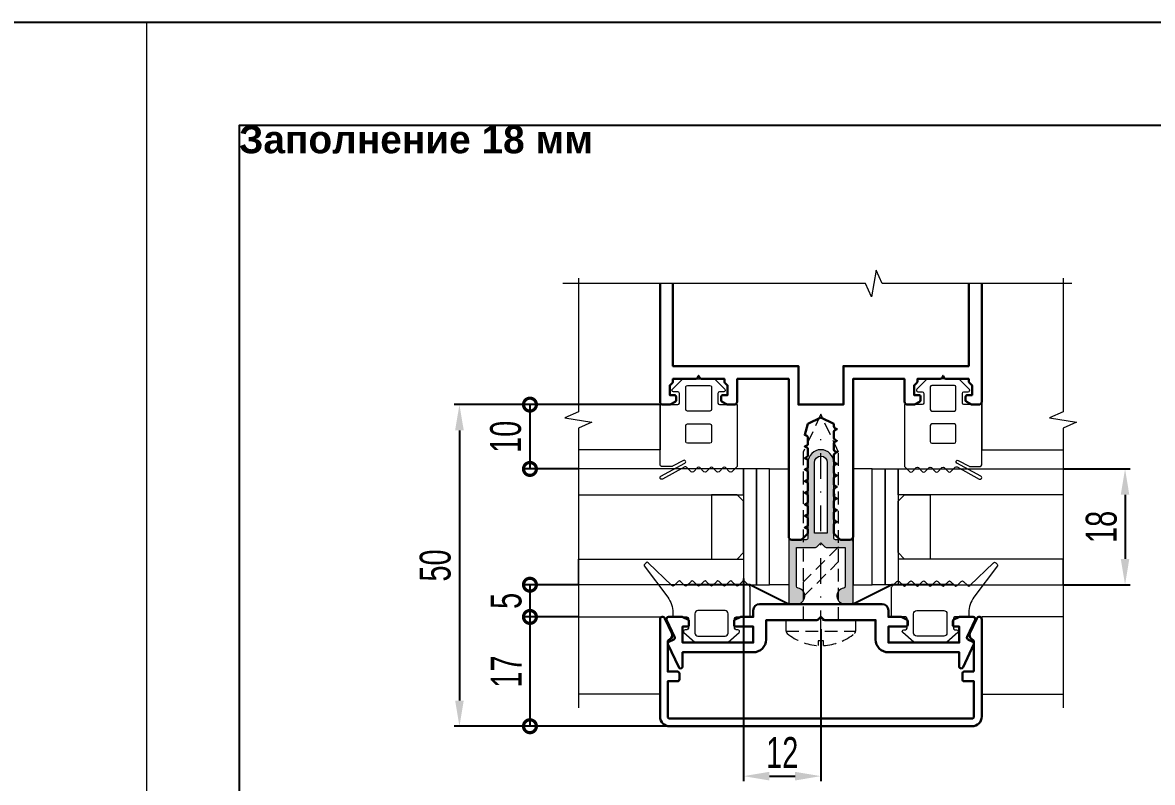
# Model space of a CAD drawing. Extents: x -37 to 8820, y -336 to 478.
# Drawn here: x 634 to 743.7, y 223.2 to 297 of the extents above; entities that cross this region are included whole.
import ezdxf

# ---------------------------------------------------------------- set-up
doc = ezdxf.new("R2010")
doc.units = 0
doc.header["$LTSCALE"] = 5
doc.linetypes.add('DASHDOT', pattern=[1, 0.5, -0.25, 0, -0.25])
doc.linetypes.add('HIDDEN', pattern=[0.375, 0.25, -0.125])
doc.layers.get('0').update_dxf_attribs({"linetype": 'CONTINUOUS', "lineweight": 30})
doc.layers.get('DEFPOINTS').update_dxf_attribs({"linetype": 'CONTINUOUS'})
for name, color, linetype, lineweight in [('1', 6, 'DASHDOT', 13), ('2', 3, 'HIDDEN', 13), ('Dimentions', 5, 'CONTINUOUS', 15), ('Glass', 5, 'CONTINUOUS', 20), ('Герлен', 7, 'CONTINUOUS', 60), ('Зигзаг', 1, 'CONTINUOUS', 15), ('Конструкции', 252, 'CONTINUOUS', 20), ('Подкладки', 1, 'CONTINUOUS', 20), ('Текстовый', 7, 'CONTINUOUS', 9), ('Уплотнители', 1, 'CONTINUOUS', 20), ('Штриховка', 1, 'CONTINUOUS', 5)]:
    doc.layers.add(name, color=color, linetype=linetype, lineweight=lineweight)
doc.layers.add('Скрытые', color=14, linetype='CONTINUOUS', plot=False)
doc.styles.add('3', font='RUSS.SHX', dxfattribs={"width": 0.7, "height": 3})
doc.styles.add('Каталожный', font='arial.ttf', dxfattribs={"height": 2.5})
doc.dimstyles.new('MX1_6', dxfattribs={"dimtxt": 3, "dimasz": 2.5, "dimexe": 0.5, "dimexo": 0, "dimgap": 0.8, "dimtad": 1, "dimlfac": 1.6, "dimdsep": 46, "dimtxsty": '3', "dimcen": 0, "dimclrd": 256, "dimclre": 256, "dimclrt": 256, "dimaunit": 1, "dimadec": 0, "dimazin": 0, "dimtfac": 1, "dimtmove": 0, "dimatfit": 1, "dimfxl": 1, "dimtvp": 1, "dimtolj": 1, "dimtzin": 0, "dimarcsym": 0})

# ---------------------------------------------------------------- blocks, each defined once
blk = doc.blocks.new('*D1447')
at = {"layer": 'DEFPOINTS', "color": 0, "linetype": 'Continuous', "transparency": 16777216}
for p in [(735.07, 253.63), (735.07, 242.38), (741.08, 242.38)]:
    blk.add_point(p, dxfattribs=at)
at = {"layer": 'Dimentions', "linetype": 'Continuous', "lineweight": -2, "transparency": 16777216}
for p, q in [((735.07, 253.63), (741.58, 253.63)), ((741.08, 251.13), (741.08, 244.88)), ((735.07, 242.38), (741.58, 242.38))]:
    blk.add_line(p, q, dxfattribs=at)
at = {"layer": 'Dimentions', "linetype": 'Continuous', "transparency": 16777216}
for points in [[(740.66, 251.13), (741.49, 251.13), (741.08, 253.63)], [(740.66, 244.88), (741.49, 244.88), (741.08, 242.38)]]:
    blk.add_solid(points, dxfattribs=at)
at = {"layer": 'Dimentions', "linetype": 'Continuous', "transparency": 16777216, "insert": (738.78, 248), "char_height": 3, "attachment_point": 5, "rotation": 90, "style": '3'}
blk.add_mtext('\\A1;18', dxfattribs=at)
blk = doc.blocks.new('_DotSmall')
at = {"color": 0, "linetype": 'ByBlock', "const_width": 0.5}
blk.add_lwpolyline([(-0.0625, 0, 1), (0.0625, 0, 1)], format="xyb", close=True, dxfattribs=at)
blk = doc.blocks.new('*D1448')
at = {"layer": 'DEFPOINTS', "color": 0, "linetype": 'Continuous', "transparency": 16777216}
for p in [(687.98, 239.25), (683.26, 228.63), (697.66, 228.63)]:
    blk.add_point(p, dxfattribs=at)
at = {"layer": 'Dimentions', "linetype": 'Continuous', "lineweight": -2, "transparency": 16777216}
for p, q in [((687.98, 239.25), (682.76, 239.25)), ((683.26, 239.25), (683.26, 228.63)), ((697.66, 228.63), (682.76, 228.63))]:
    blk.add_line(p, q, dxfattribs=at)
at = {"layer": 'Dimentions', "linetype": 'Continuous', "lineweight": -2, "transparency": 16777216, "xscale": 2.5, "yscale": 2.5, "zscale": 2.5}
for p, rotation in [((683.26, 239.25), 90), ((683.26, 228.63), 270)]:
    blk.add_blockref('_DotSmall', p, dxfattribs=dict(at, rotation=rotation))
at = {"layer": 'Dimentions', "linetype": 'Continuous', "transparency": 16777216, "insert": (680.96, 233.94), "char_height": 3, "attachment_point": 5, "rotation": 90, "style": '3'}
blk.add_mtext('\\A1;17', dxfattribs=at)
blk = doc.blocks.new('*D1449')
at = {"layer": 'DEFPOINTS', "color": 0, "linetype": 'Continuous', "transparency": 16777216}
for p in [(687.98, 242.38), (683.26, 239.25), (687.98, 239.25)]:
    blk.add_point(p, dxfattribs=at)
at = {"layer": 'Dimentions', "linetype": 'Continuous', "lineweight": -2, "transparency": 16777216}
for p, q in [((687.98, 242.38), (682.76, 242.38)), ((683.26, 242.38), (683.26, 239.25)), ((687.98, 239.25), (682.76, 239.25))]:
    blk.add_line(p, q, dxfattribs=at)
at = {"layer": 'Dimentions', "linetype": 'Continuous', "lineweight": -2, "transparency": 16777216, "xscale": 2.5, "yscale": 2.5, "zscale": 2.5}
for p, rotation in [((683.26, 242.38), 90), ((683.26, 239.25), 270)]:
    blk.add_blockref('_DotSmall', p, dxfattribs=dict(at, rotation=rotation))
at = {"layer": 'Dimentions', "linetype": 'Continuous', "transparency": 16777216, "insert": (680.96, 240.81), "char_height": 3, "attachment_point": 5, "rotation": 90, "style": '3'}
blk.add_mtext('\\A1;5', dxfattribs=at)
blk = doc.blocks.new('*D1450')
at = {"layer": 'DEFPOINTS', "color": 0, "linetype": 'Continuous', "transparency": 16777216}
for p in [(695.9, 259.88), (683.26, 253.63), (687.98, 253.63)]:
    blk.add_point(p, dxfattribs=at)
at = {"layer": 'Dimentions', "linetype": 'Continuous', "lineweight": -2, "transparency": 16777216}
for p, q in [((695.9, 259.88), (682.76, 259.88)), ((683.26, 259.88), (683.26, 253.63)), ((687.98, 253.63), (682.76, 253.63))]:
    blk.add_line(p, q, dxfattribs=at)
at = {"layer": 'Dimentions', "linetype": 'Continuous', "lineweight": -2, "transparency": 16777216, "xscale": 2.5, "yscale": 2.5, "zscale": 2.5}
for p, rotation in [((683.26, 259.88), 90), ((683.26, 253.63), 270)]:
    blk.add_blockref('_DotSmall', p, dxfattribs=dict(at, rotation=rotation))
at = {"layer": 'Dimentions', "linetype": 'Continuous', "transparency": 16777216, "insert": (680.91, 256.75), "char_height": 3, "attachment_point": 5, "rotation": 90, "style": '3'}
blk.add_mtext('\\A1;10', dxfattribs=at)
blk = doc.blocks.new('*D1451')
at = {"layer": 'DEFPOINTS', "color": 0, "linetype": 'Continuous', "transparency": 16777216}
for p in [(685.99, 259.88), (676.41, 228.63), (690.21, 228.63)]:
    blk.add_point(p, dxfattribs=at)
at = {"layer": 'Dimentions', "linetype": 'Continuous', "lineweight": -2, "transparency": 16777216}
for p, q in [((685.99, 259.88), (675.91, 259.88)), ((676.41, 257.38), (676.41, 231.13)), ((690.21, 228.63), (675.91, 228.63))]:
    blk.add_line(p, q, dxfattribs=at)
at = {"layer": 'Dimentions', "linetype": 'Continuous', "transparency": 16777216}
for points in [[(675.99, 257.38), (676.83, 257.38), (676.41, 259.88)], [(675.99, 231.13), (676.83, 231.13), (676.41, 228.63)]]:
    blk.add_solid(points, dxfattribs=at)
at = {"layer": 'Dimentions', "linetype": 'Continuous', "transparency": 16777216, "insert": (674.07, 244.25), "char_height": 3, "attachment_point": 5, "rotation": 90, "style": '3'}
blk.add_mtext('\\A1;50', dxfattribs=at)
blk = doc.blocks.new('*D1458')
at = {"layer": 'DEFPOINTS', "color": 0, "linetype": 'Continuous', "transparency": 16777216}
for p in [(704.02, 243), (711.52, 238.05), (711.52, 223.78)]:
    blk.add_point(p, dxfattribs=at)
at = {"layer": 'Dimentions', "linetype": 'Continuous', "lineweight": -2, "transparency": 16777216}
for p, q in [((704.02, 243), (704.02, 223.28)), ((711.52, 238.05), (711.52, 223.28)), ((706.52, 223.78), (709.02, 223.78))]:
    blk.add_line(p, q, dxfattribs=at)
at = {"layer": 'Dimentions', "linetype": 'Continuous', "transparency": 16777216}
for points in [[(706.52, 224.2), (706.52, 223.36), (704.02, 223.78)], [(709.02, 224.2), (709.02, 223.36), (711.52, 223.78)]]:
    blk.add_solid(points, dxfattribs=at)
at = {"layer": 'Dimentions', "linetype": 'Continuous', "transparency": 16777216, "insert": (707.77, 226.08), "char_height": 3, "attachment_point": 5, "style": '3'}
blk.add_mtext('\\A1;12', dxfattribs=at)

msp = doc.modelspace()

# ---------------------------------------------------------------- hatches: boundary and pattern name
at = {"layer": 'Штриховка'}
h = msp.add_hatch(color=256, dxfattribs=at)
edge = h.paths.add_edge_path(flags=16)
edge.add_line((710.8992, 247.3759), (710.8992, 254.2509))
edge.add_arc((711.5242, 254.2509), 0.625, 0, 180, ccw=False)
edge.add_line((712.1492, 254.2509), (712.1492, 247.3759))
edge.add_line((712.1492, 247.3759), (710.8992, 247.3759))
edge = h.paths.add_edge_path()
edge.add_arc((713.8679, 241.2821), 0.7812, 99.281799, 270)
edge.add_line((713.8679, 240.5009), (714.4617, 240.5009))
edge.add_arc((714.4617, 240.6884), 0.1875, 270, 360)
edge.add_line((714.6492, 240.6884), (714.6492, 246.5634))
edge.add_arc((714.4617, 246.5634), 0.1875, 0, 90)
edge.add_line((714.4617, 246.7509), (712.9617, 246.7509))
edge.add_arc((712.9617, 246.9384), 0.1875, 180, 270, ccw=False)
edge.add_line((712.7742, 246.9384), (712.7742, 251.0009))
edge.add_arc((712.7742, 251.1259), 0.125, 270, 450)
edge.add_line((712.7742, 251.2509), (712.7742, 254.2509))
edge.add_arc((711.5242, 254.2509), 1.25, 0, 180)
edge.add_line((710.2742, 254.2509), (710.2742, 251.2509))
edge.add_arc((710.2742, 251.1259), 0.125, 90, 270)
edge.add_line((710.2742, 251.0009), (710.2742, 246.9384))
edge.add_arc((710.0867, 246.9384), 0.1875, -90, 0, ccw=False)
edge.add_line((710.0867, 246.7509), (708.5867, 246.7509))
edge.add_arc((708.5867, 246.5634), 0.1875, 90, 180)
edge.add_line((708.3992, 246.5634), (708.3992, 240.6884))
edge.add_arc((708.5867, 240.6884), 0.1875, 180, 270)
edge.add_line((708.5867, 240.5009), (709.1804, 240.5009))
edge.add_arc((709.1804, 241.2821), 0.7812, 270, 440.718201)
edge.add_arc((709.3367, 242.2382), 0.1875, 180, 260.718201, ccw=False)
edge.add_line((709.1492, 242.2382), (709.1492, 246.0009))
edge.add_line((709.1492, 246.0009), (711.009, 246.0009))
edge.add_arc((711.009, 246.1884), 0.1875, 270, 315)
edge.add_line((711.1416, 246.0558), (711.5242, 246.4384))
edge.add_line((711.5242, 246.4384), (711.9067, 246.0558))
edge.add_arc((712.0393, 246.1884), 0.1875, 225, 270)
edge.add_line((712.0393, 246.0009), (713.8992, 246.0009))
edge.add_line((713.8992, 246.0009), (713.8992, 242.2382))
edge.add_arc((713.7117, 242.2382), 0.1875, -80.718201, 0, ccw=False)

# ---------------------------------------------------------------- linework, layer by layer
msp.add_lwpolyline([(695.8992, 271.6397), (695.8992, 260.1884, 0.41421356), (696.2117, 259.8759), (696.7924, 259.8759, 0.11643382), (696.8762, 259.8957), (697.358, 260.1366, 0.28407904), (697.4617, 260.3043), (697.4617, 260.6259, 0.41421356), (697.2742, 260.8134), (696.8367, 260.8134), (696.8367, 261.7509), (697.0942, 262.0085, 0.19891237), (697.1492, 262.141), (697.1492, 262.3759), (699.377, 262.3759, 0.28407904), (699.5447, 262.4795), (699.6492, 262.6884), (699.7536, 262.4795, 0.28407904), (699.9213, 262.3759), (702.1492, 262.3759), (702.1492, 262.141, 0.19891237), (702.2041, 262.0085), (702.4617, 261.7509), (702.4617, 260.8134), (702.0242, 260.8134, 0.41421356), (701.8367, 260.6259), (701.8367, 260.3043, 0.28407904), (701.9403, 260.1366), (702.4221, 259.8957, 0.11643382), (702.5059, 259.8759), (703.0867, 259.8759, 0.41421356), (703.3992, 260.1884), (703.3992, 262.3759), (708.3992, 262.3759), (708.3992, 247.0634, 0.41421356), (708.7117, 246.7509), (709.5715, 246.7509, 0.19891237), (709.7041, 246.8058), (710.2192, 247.321, 0.19891237), (710.2742, 247.4535), (710.2742, 247.6662, 0.28407904), (710.1705, 247.834), (709.9617, 247.9384), (710.1705, 248.0428, 0.28407904), (710.2742, 248.2105), (710.2742, 248.7912, 0.28407904), (710.1705, 248.959), (709.9617, 249.0634), (710.1705, 249.1678, 0.28407904), (710.2742, 249.3355), (710.2742, 249.9162, 0.28407904), (710.1705, 250.084), (709.9617, 250.1884), (710.1705, 250.2928, 0.28407904), (710.2742, 250.4605), (710.2742, 251.0412, 0.28407904), (710.1705, 251.209), (709.9617, 251.3134), (710.1705, 251.4178, 0.28407904), (710.2742, 251.5855), (710.2742, 252.1662, 0.28407904), (710.1705, 252.334), (709.9617, 252.4384), (710.1705, 252.5428, 0.28407904), (710.2742, 252.7105), (710.2742, 253.2912, 0.28407904), (710.1705, 253.459), (709.9617, 253.5634), (710.1705, 253.6678, 0.28407904), (710.2742, 253.8355), (710.2742, 254.4162, 0.28407904), (710.1705, 254.584), (709.9617, 254.6884), (710.1705, 254.7928, 0.28407904), (710.2742, 254.9605), (710.2742, 255.5412, 0.28407904), (710.1705, 255.709), (709.9617, 255.8134), (710.1705, 255.9178, 0.28407904), (710.2742, 256.0855), (710.2742, 256.6662, 0.28407904), (710.1705, 256.834), (709.9617, 256.9384), (710.2742, 258.0009), (711.5242, 258.6259), (712.7742, 258.0009), (712.7742, 257.773, 0.28407904), (712.8778, 257.6053), (713.0867, 257.5009), (712.8778, 257.3965, 0.28407904), (712.7742, 257.2287), (712.7742, 256.648, 0.28407904), (712.8778, 256.4803), (713.0867, 256.3759), (712.8778, 256.2715, 0.28407904), (712.7742, 256.1037), (712.7742, 255.523, 0.28407904), (712.8778, 255.3553), (713.0867, 255.2509), (712.8778, 255.1465, 0.28407904), (712.7742, 254.9787), (712.7742, 254.398, 0.28407904), (712.8778, 254.2303), (713.0867, 254.1259), (712.8778, 254.0215, 0.28407904), (712.7742, 253.8537), (712.7742, 253.273, 0.28407904), (712.8778, 253.1053), (713.0867, 253.0009), (712.8778, 252.8965, 0.28407904), (712.7742, 252.7287), (712.7742, 252.148, 0.28407904), (712.8778, 251.9803), (713.0867, 251.8759), (712.8778, 251.7715, 0.28407904), (712.7742, 251.6037), (712.7742, 251.023, 0.28407904), (712.8778, 250.8553), (713.0867, 250.7509), (712.8778, 250.6465, 0.28407904), (712.7742, 250.4787), (712.7742, 249.898, 0.28407904), (712.8778, 249.7303), (713.0867, 249.6259), (712.8778, 249.5215, 0.28407904), (712.7742, 249.3537), (712.7742, 248.773, 0.28407904), (712.8778, 248.6053), (713.0867, 248.5009), (712.8778, 248.3965, 0.28407904), (712.7742, 248.2287), (712.7742, 247.4535, 0.19891237), (712.8291, 247.321), (713.3442, 246.8058, 0.19891237), (713.4768, 246.7509), (714.3367, 246.7509, 0.41421356), (714.6492, 247.0634), (714.6492, 262.3759), (719.6492, 262.3759), (719.6492, 260.1884, 0.41421356), (719.9617, 259.8759), (720.5424, 259.8759, 0.11643382), (720.6262, 259.8957), (721.108, 260.1366, 0.28407904), (721.2117, 260.3043), (721.2117, 260.6259, 0.41421356), (721.0242, 260.8134), (720.5867, 260.8134), (720.5867, 261.7509), (720.8442, 262.0085, 0.19891237), (720.8992, 262.141), (720.8992, 262.3759), (723.127, 262.3759, 0.28407904), (723.2947, 262.4795), (723.3992, 262.6884), (723.5036, 262.4795, 0.28407904), (723.6713, 262.3759), (725.8992, 262.3759), (725.8992, 262.141, 0.19891237), (725.9541, 262.0085), (726.2117, 261.7509), (726.2117, 260.8134), (725.7742, 260.8134, 0.41421356), (725.5867, 260.6259), (725.5867, 260.3043, 0.28407904), (725.6903, 260.1366), (726.1721, 259.8957, 0.11643382), (726.2559, 259.8759), (726.8367, 259.8759, 0.41421356), (727.1492, 260.1884), (727.1492, 271.6397)], format="xyb")
msp.add_lwpolyline([(697.1492, 271.631), (697.1492, 263.6259), (709.3367, 263.6259), (709.3367, 259.8759), (713.7117, 259.8759), (713.7117, 263.6259), (725.8992, 263.6259), (725.8992, 271.6397)])
for points in [[(696.6667, 236.5969, -0.41421356), (696.7574, 236.8461), (697.2292, 237.0661, 0.41421356), (697.3199, 237.3153), (696.5417, 238.9841, -0.54861879), (696.7117, 239.2509), (698.0424, 239.2509, -0.11643382), (698.1262, 239.2311), (698.608, 238.9902, -0.28407904), (698.7117, 238.8225), (698.7117, 238.5009, -0.41421356), (698.5242, 238.3134), (698.0867, 238.3134), (698.0867, 236.7509), (704.9617, 236.7509), (704.9617, 238.3134), (703.2742, 238.3134, -0.41421356), (703.0867, 238.5009), (703.0867, 238.8225, -0.28407904), (703.1903, 238.9902), (703.6721, 239.2311, -0.11643382), (703.7559, 239.2509), (704.9617, 239.2509), (704.9617, 239.8759, -0.41421356), (705.5867, 240.5009), (717.4617, 240.5009, -0.41421356), (718.0867, 239.8759), (718.0867, 239.2509), (719.2924, 239.2509, -0.11643382), (719.3762, 239.2311), (719.858, 238.9902, -0.28407904), (719.9617, 238.8225), (719.9617, 238.5009, -0.41421356), (719.7742, 238.3134), (718.0867, 238.3134), (718.0867, 236.7509), (724.9617, 236.7509), (724.9617, 238.3134), (724.5242, 238.3134, -0.41421356), (724.3367, 238.5009), (724.3367, 238.8225, -0.28407904), (724.4403, 238.9902), (724.9221, 239.2311, -0.11643382), (725.0059, 239.2509), (726.3367, 239.2509, -0.54861879), (726.5066, 238.9841), (725.7284, 237.3153, 0.41421356), (725.8191, 237.0661), (726.2909, 236.8461, -0.41421356), (726.3816, 236.5969), (725.3381, 234.3591, -0.29147342), (725.1681, 234.2509), (725.1492, 234.2509, -0.41421356), (724.9617, 234.4384), (724.9617, 235.8134), (718.0867, 235.8134, -0.41421356), (716.8367, 237.0634), (716.8367, 238.9384), (711.9143, 238.9384, -0.19891237), (711.7817, 238.9933), (711.5242, 239.2509), (711.2666, 238.9933, -0.19891237), (711.134, 238.9384), (706.2117, 238.9384), (706.2117, 237.0634, -0.41421356), (704.9617, 235.8134), (698.0867, 235.8134), (698.0867, 234.4384, -0.41421356), (697.8992, 234.2509), (697.8802, 234.2509, -0.29147342), (697.7102, 234.3591)], [(726.3992, 233.9384), (726.3992, 236.7642, 0.27973928), (726.1972, 237.0968, -0.40155944), (726.0026, 237.6699), (726.6726, 239.1065, -0.80258485), (727.1492, 239.0009), (727.1492, 229.5634, -0.41421356), (726.2117, 228.6259), (696.8367, 228.6259, -0.41421356), (695.8992, 229.5634), (695.8992, 239.0009, -0.80258485), (696.3757, 239.1065), (697.0457, 237.6699, -0.40155944), (696.8511, 237.0968, 0.27973928), (696.6492, 236.7642), (696.6492, 233.9384), (697.5867, 233.9384, -0.41421356), (697.7742, 233.7509), (697.7742, 233.1884, -0.41421356), (697.5867, 233.0009), (696.6492, 233.0009), (696.6492, 229.5634, 0.41421356), (696.8367, 229.3759), (726.2117, 229.3759, 0.41421356), (726.3992, 229.5634), (726.3992, 233.0009), (725.4617, 233.0009, -0.41421356), (725.2742, 233.1884), (725.2742, 233.7509, -0.41421356), (725.4617, 233.9384)]]:
    msp.add_lwpolyline(points, format="xyb", close=True)
at = {"layer": '1'}
msp.add_line((711.5242, 237.3759), (711.5242, 257.3759), dxfattribs=at)
at = {"layer": '2'}
msp.add_line((708.1492, 237.8823), (714.8992, 237.8823), dxfattribs=at)
for points in [[(713.2429, 238.9384), (713.2429, 255.2525), (711.5242, 258.9384), (709.8054, 255.2525), (709.8054, 238.9384)], [(709.8054, 241.1881), (713.2429, 244.6256), (713.2429, 246.0579), (709.8054, 242.6204)]]:
    msp.add_lwpolyline(points, close=True, dxfattribs=at)
msp.add_lwpolyline([(711.2785, 236.4755, -0.16184886), (708.2628, 237.6413, -0.22388754), (708.1492, 237.8823), (708.1492, 238.9384), (714.8992, 238.9384), (714.8992, 237.8823, -0.22388754), (714.7855, 237.6413, -0.16184886), (711.7698, 236.4755), (711.7698, 236.9132), (711.2785, 236.9132)], format="xyb", close=True, dxfattribs=at)
at = {"layer": 'Dimentions', "linetype": 'Continuous'}
msp.add_line((646, 297), (646, 0), dxfattribs=at)
at = {"layer": 'Glass'}
for points in [[(687.979, 251.1259), (704.0242, 251.1259), (704.0242, 253.6259), (687.979, 253.6259)], [(735.0693, 251.1259), (719.0242, 251.1259), (719.0242, 253.6259), (735.0693, 253.6259)], [(704.0242, 245.5009), (704.0242, 250.5009), (703.3992, 251.1259), (700.8992, 251.1259), (700.8992, 244.8759), (703.3992, 244.8759)], [(719.0242, 245.5009), (719.0242, 250.5009), (719.6492, 251.1259), (722.1492, 251.1259), (722.1492, 244.8759), (719.6492, 244.8759)], [(687.979, 244.8759), (704.0242, 244.8759), (704.0242, 242.3759), (687.979, 242.3759)], [(735.0693, 244.8759), (719.0242, 244.8759), (719.0242, 242.3759), (735.0693, 242.3759)]]:
    msp.add_lwpolyline(points, close=True, dxfattribs=at)
at = {"layer": 'Герлен', "ltscale": 2, "const_width": 0.1875}
msp.add_lwpolyline([(698.5867, 242.3759), (704.6492, 242.3759), (708.3992, 240.5009), (714.6492, 240.5009), (718.3992, 242.3759), (724.4617, 242.3759)], dxfattribs=at)
at = {"layer": 'Зигзаг'}
for points in [[(735.909, 271.6397), (717.4668, 271.6397), (716.8859, 272.9576), (716.4503, 270.3449), (715.8678, 271.6397), (686.4684, 271.6397)], [(687.979, 272.1792), (687.979, 259.1764), (686.6611, 258.5956), (689.2738, 258.1599), (687.979, 257.5774), (687.979, 230.4219)], [(735.0693, 272.1792), (735.0693, 259.1764), (733.7514, 258.5956), (736.3641, 258.1599), (735.0693, 257.5774), (735.0693, 230.4219)]]:
    msp.add_lwpolyline(points, dxfattribs=at)
at = {"layer": 'Конструкции'}
for points in [[(695.8992, 271.6397), (695.8992, 255.5009), (687.979, 255.5009)], [(727.1492, 271.6397), (727.1492, 255.5009), (735.0693, 255.5009)], [(687.979, 239.2509), (695.8992, 239.2509), (695.8992, 231.7509), (687.979, 231.7509)], [(735.0693, 239.2509), (727.1492, 239.2509), (727.1492, 231.7509), (735.0693, 231.7509)]]:
    msp.add_lwpolyline(points, dxfattribs=at)
at = {"layer": 'Подкладки'}
for points in [[(705.2742, 253.6259), (704.0242, 253.6259), (704.0242, 242.3759), (705.2742, 242.3759)], [(706.5242, 253.6259), (705.2742, 253.6259), (705.2742, 242.3759), (706.5242, 242.3759)], [(708.3992, 242.3759), (706.5242, 242.3759), (706.5242, 253.6259), (708.3992, 253.6259)], [(714.6492, 242.3759), (716.5242, 242.3759), (716.5242, 253.6259), (714.6492, 253.6259)], [(716.5242, 253.6259), (717.7742, 253.6259), (717.7742, 242.3759), (716.5242, 242.3759)], [(717.7742, 253.6259), (719.0242, 253.6259), (719.0242, 242.3759), (717.7742, 242.3759)]]:
    msp.add_lwpolyline(points, close=True, dxfattribs=at)
at = {"layer": 'Скрытые', "linetype": 'Continuous'}
for points in [[(840, 297), (630, 297), (630, 0), (840, 0)], [(820, 10), (820, 287), (655, 287), (655, 10)]]:
    msp.add_lwpolyline(points, close=True, dxfattribs=at)
at = {"layer": 'Уплотнители'}
for points in [[(698.1684, 254.4617), (697.1233, 253.8948, -0.12491271), (697.0488, 253.8759), (696.0554, 253.8759, -0.41421356), (695.8992, 254.0321), (695.8992, 259.8759), (697.6179, 259.8759, 0.41421356), (697.7742, 260.0321), (697.7742, 260.9696, 0.41421356), (697.6179, 261.1259), (697.2117, 261.1259, -0.66858666), (697.1013, 261.3927), (698.0409, 262.3302, -0.19861919), (698.1513, 262.3759), (701.147, 262.3759, -0.19861919), (701.2574, 262.3302), (702.197, 261.3927, -0.66858666), (702.0867, 261.1259), (701.6804, 261.1259, 0.41421356), (701.5242, 260.9696), (701.5242, 260.0321, 0.41421356), (701.6804, 259.8759), (703.3992, 259.8759), (703.3992, 253.9406, -0.19891237), (703.3534, 253.8301), (702.8846, 253.3614, -0.41421356), (702.6637, 253.3614), (702.2596, 253.7654, 0.41421356), (702.0387, 253.7654), (701.6346, 253.3614, -0.41421356), (701.4137, 253.3614), (701.0096, 253.7654, 0.41421356), (700.7887, 253.7654), (700.3846, 253.3614, -0.41421356), (700.1637, 253.3614), (699.7596, 253.7654, 0.41421356), (699.5387, 253.7654), (699.1346, 253.3614, -0.41421356), (698.9137, 253.3614), (698.4816, 253.7934, 0.33207606), (698.2966, 253.8203), (696.1299, 252.6448, -1), (695.9809, 252.9195), (698.3174, 254.1871, 1)], [(724.8799, 254.4617), (725.925, 253.8948, 0.12491271), (725.9995, 253.8759), (726.9929, 253.8759, 0.41421356), (727.1492, 254.0321), (727.1492, 259.8759), (725.4304, 259.8759, -0.41421356), (725.2742, 260.0321), (725.2742, 260.9696, -0.41421356), (725.4304, 261.1259), (725.8367, 261.1259, 0.66858666), (725.947, 261.3927), (725.0074, 262.3302, 0.19861919), (724.897, 262.3759), (721.9013, 262.3759, 0.19861919), (721.7909, 262.3302), (720.8513, 261.3927, 0.66858666), (720.9617, 261.1259), (721.3679, 261.1259, -0.41421356), (721.5242, 260.9696), (721.5242, 260.0321, -0.41421356), (721.3679, 259.8759), (719.6492, 259.8759), (719.6492, 253.9406, 0.19891237), (719.6949, 253.8301), (720.1637, 253.3614, 0.41421356), (720.3846, 253.3614), (720.7887, 253.7654, -0.41421356), (721.0096, 253.7654), (721.4137, 253.3614, 0.41421356), (721.6346, 253.3614), (722.0387, 253.7654, -0.41421356), (722.2596, 253.7654), (722.6637, 253.3614, 0.41421356), (722.8846, 253.3614), (723.2887, 253.7654, -0.41421356), (723.5096, 253.7654), (723.9137, 253.3614, 0.41421356), (724.1346, 253.3614), (724.5667, 253.7934, -0.33207606), (724.7517, 253.8203), (726.9184, 252.6448, 1), (727.0674, 252.9195), (724.7309, 254.1871, -1)], [(698.5554, 261.7509), (700.7429, 261.7509, -0.41421356), (700.8992, 261.5946), (700.8992, 259.4071, -0.41421356), (700.7429, 259.2509), (698.5554, 259.2509, -0.41421356), (698.3992, 259.4071), (698.3992, 261.5946, -0.41421356)], [(724.4929, 261.7509), (722.3054, 261.7509, 0.41421356), (722.1492, 261.5946), (722.1492, 259.4071, 0.41421356), (722.3054, 259.2509), (724.4929, 259.2509, 0.41421356), (724.6492, 259.4071), (724.6492, 261.5946, 0.41421356)], [(698.5554, 258.0009), (700.7429, 258.0009, -0.41421356), (700.8992, 257.8446), (700.8992, 256.2821, -0.41421356), (700.7429, 256.1259), (698.5554, 256.1259, -0.41421356), (698.3992, 256.2821), (698.3992, 257.8446, -0.41421356)], [(724.4929, 258.0009), (722.3054, 258.0009, 0.41421356), (722.1492, 257.8446), (722.1492, 256.2821, 0.41421356), (722.3054, 256.1259), (724.4929, 256.1259, 0.41421356), (724.6492, 256.2821), (724.6492, 257.8446, 0.41421356)], [(713.7419, 242.0532, 0.92211283), (713.8679, 240.5009), (714.4617, 240.5009, 0.41421356), (714.6492, 240.6884), (714.6492, 246.5634, 0.41421356), (714.4617, 246.7509), (712.9617, 246.7509, -0.41421356), (712.7742, 246.9384), (712.7742, 251.0009, 1), (712.7742, 251.2509), (712.7742, 254.2509, 1), (710.2742, 254.2509), (710.2742, 251.2509, 1), (710.2742, 251.0009), (710.2742, 246.9384, -0.41421356), (710.0867, 246.7509), (708.5867, 246.7509, 0.41421356), (708.3992, 246.5634), (708.3992, 240.6884, 0.41421356), (708.5867, 240.5009), (709.1804, 240.5009, 0.92211283), (709.3064, 242.0532, -0.36752318), (709.1492, 242.2382), (709.1492, 246.0009), (711.009, 246.0009, 0.19891237), (711.1416, 246.0558), (711.5242, 246.4384), (711.9067, 246.0558, 0.19891237), (712.0393, 246.0009), (713.8992, 246.0009), (713.8992, 242.2382, -0.36752318)], [(710.8992, 247.3759), (710.8992, 254.2509, -1), (712.1492, 254.2509), (712.1492, 247.3759)], [(703.3054, 238.0009, -0.41421356), (703.1492, 238.1571), (703.1492, 239.0946, -0.41421356), (703.3054, 239.2509), (704.6492, 239.2509), (704.6492, 242.1388, 0.19891237), (704.6125, 242.2272), (704.1346, 242.7051, 0.41421356), (703.9137, 242.7051), (703.5096, 242.3011, -0.41421356), (703.2887, 242.3011), (702.8846, 242.7051, 0.41421356), (702.6637, 242.7051), (702.2596, 242.3011, -0.41421356), (702.0387, 242.3011), (701.6346, 242.7051, 0.41421356), (701.4137, 242.7051), (701.0096, 242.3011, -0.41421356), (700.7887, 242.3011), (700.3846, 242.7051, 0.41421356), (700.1637, 242.7051), (699.7596, 242.3011, -0.41421356), (699.5387, 242.3011), (699.1346, 242.7051, 0.41421356), (698.9137, 242.7051), (698.5096, 242.3011, -0.41421356), (698.2887, 242.3011), (697.8846, 242.7051, 0.41421356), (697.6637, 242.7051), (697.2596, 242.3011, -0.41421356), (697.0387, 242.3011), (694.7596, 244.5154, 0.41421356), (694.5387, 244.5154), (694.4073, 244.3841, 0.29253821), (694.3712, 244.2196), (696.652, 241.1664, -0.16178775), (697.1492, 239.6702), (697.1492, 239.2509), (698.4929, 239.2509, -0.41421356), (698.6492, 239.0946), (698.6492, 238.1571, -0.41421356), (698.4929, 238.0009), (698.3367, 238.0009, 0.66858666), (698.2263, 237.734), (699.2909, 236.7965, 0.19861919), (699.4013, 236.7509), (702.397, 236.7509, 0.19861919), (702.5074, 236.7965), (703.572, 237.734, 0.66858666), (703.4617, 238.0009)], [(719.7429, 238.0009, 0.41421356), (719.8992, 238.1571), (719.8992, 239.0946, 0.41421356), (719.7429, 239.2509), (718.3992, 239.2509), (718.3992, 242.1388, -0.19891237), (718.4358, 242.2272), (718.9137, 242.7051, -0.41421356), (719.1346, 242.7051), (719.5387, 242.3011, 0.41421356), (719.7596, 242.3011), (720.1637, 242.7051, -0.41421356), (720.3846, 242.7051), (720.7887, 242.3011, 0.41421356), (721.0096, 242.3011), (721.4137, 242.7051, -0.41421356), (721.6346, 242.7051), (722.0387, 242.3011, 0.41421356), (722.2596, 242.3011), (722.6637, 242.7051, -0.41421356), (722.8846, 242.7051), (723.2887, 242.3011, 0.41421356), (723.5096, 242.3011), (723.9137, 242.7051, -0.41421356), (724.1346, 242.7051), (724.5387, 242.3011, 0.41421356), (724.7596, 242.3011), (725.1637, 242.7051, -0.41421356), (725.3846, 242.7051), (725.7887, 242.3011, 0.41421356), (726.0096, 242.3011), (728.2887, 244.5154, -0.41421356), (728.5096, 244.5154), (728.641, 244.3841, -0.29253821), (728.6771, 244.2196), (726.3963, 241.1664, 0.16178775), (725.8992, 239.6702), (725.8992, 239.2509), (724.5554, 239.2509, 0.41421356), (724.3992, 239.0946), (724.3992, 238.1571, 0.41421356), (724.5554, 238.0009), (724.7117, 238.0009, -0.66858666), (724.822, 237.734), (723.7574, 236.7965, -0.19861919), (723.647, 236.7509), (720.6513, 236.7509, -0.19861919), (720.5409, 236.7965), (719.4763, 237.734, -0.66858666), (719.5867, 238.0009)], [(699.5867, 237.3759), (702.2117, 237.3759, 0.41421356), (702.5242, 237.6884), (702.5242, 239.5634, 0.41421356), (702.2117, 239.8759), (699.5867, 239.8759, 0.41421356), (699.2742, 239.5634), (699.2742, 237.6884, 0.41421356)], [(723.4617, 237.3759), (720.8367, 237.3759, -0.41421356), (720.5242, 237.6884), (720.5242, 239.5634, -0.41421356), (720.8367, 239.8759), (723.4617, 239.8759, -0.41421356), (723.7742, 239.5634), (723.7742, 237.6884, -0.41421356)]]:
    msp.add_lwpolyline(points, format="xyb", close=True, dxfattribs=at)

# ---------------------------------------------------------------- texts
at = {"layer": 'Текстовый', "linetype": 'Continuous', "insert": (655, 287), "char_height": 2.7, "width": 42.664921, "attachment_point": 1, "style": 'Каталожный'}
msp.add_mtext('\\pxql;{\\fArial|b1|i0|c204|p34;Заполнение 18 мм}', dxfattribs=at)

# ---------------------------------------------------------------- dimensions: what is measured, and where the dimension line sits
at = {"layer": 'Dimentions', "linetype": 'Continuous'}
for base, p1, p2, picture, middle in [((683.257, 253.6259), (695.8992, 259.8759), (687.979, 253.6259), '*D1450', (680.9141, 256.7509)), ((683.257, 239.2509), (687.979, 242.3759), (687.979, 239.2509), '*D1449', (680.957, 240.8134)), ((683.257, 228.6259), (687.979, 239.2509), (697.6634, 228.6259), '*D1448', (680.957, 233.9384))]:
    dim = msp.add_linear_dim(base=base, p1=p1, p2=p2, angle=90, dimstyle='MX1_6', override={"dimdec": 0, "dimblk1": 'DotSmall', "dimblk2": 'DotSmall', "dimsah": 1}, dxfattribs=at)
    dim.commit()
    dim.dimension.update_dxf_attribs({"geometry": picture, "text_midpoint": middle})
for base, p1, p2, picture, middle in [((676.4096, 228.6259), (685.9874, 259.8759), (690.2102, 228.6259), '*D1451', (674.0667, 244.2509)), ((741.0764, 242.3759), (735.0693, 253.6259), (735.0693, 242.3759), '*D1447', (738.7764, 248.0009))]:
    dim = msp.add_linear_dim(base=base, p1=p1, p2=p2, angle=90, dimstyle='MX1_6', dxfattribs=at)
    dim.commit()
    dim.dimension.update_dxf_attribs({"geometry": picture, "text_midpoint": middle})
dim = msp.add_linear_dim(base=(711.5242, 223.7797), p1=(704.0242, 243.0009), p2=(711.5242, 238.0525), dimstyle='MX1_6', dxfattribs=at)
dim.commit()
dim.dimension.update_dxf_attribs({"geometry": '*D1458', "text_midpoint": (707.7742, 226.0797)})

doc.saveas('drawing.dxf')
